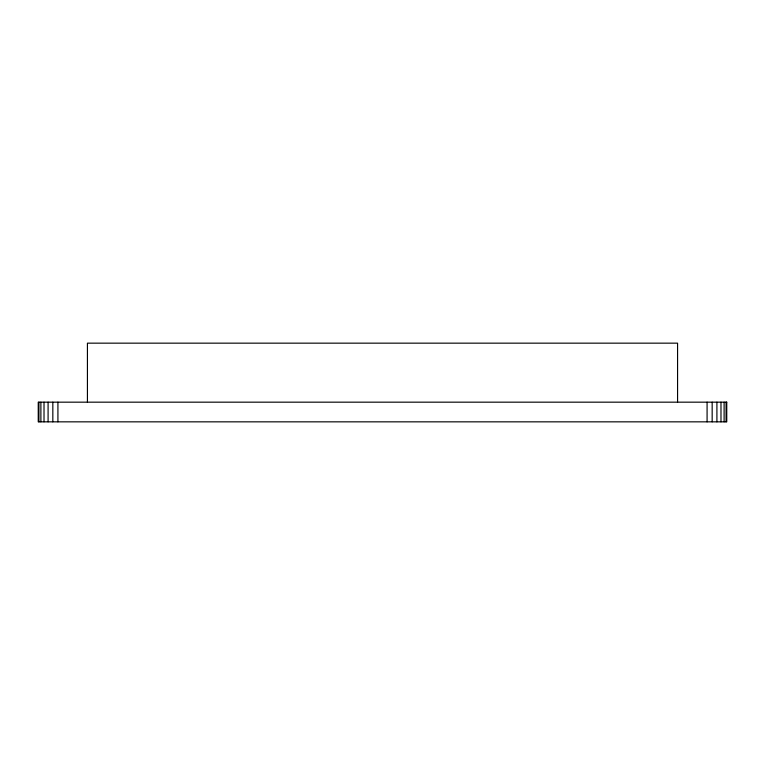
<?xml version="1.0" encoding="UTF-8"?>
<svg xmlns="http://www.w3.org/2000/svg" width="765" height="765" viewBox="0 0 765 765"><rect width="100%" height="100%" fill="white"/><g stroke="black" fill="none" stroke-linecap="round" stroke-linejoin="round"><path stroke-width="1.15" d="M726.081 402.17L726.081 421.84M724.111 402.17L724.111 421.84M720.984 402.17L720.984 421.84M716.91 402.17L716.91 421.84M712.167 402.17L712.167 421.84M707.08 402.17L707.08 421.84M677.57 402.17L677.57 343.16L87.43 343.16L87.43 402.17M57.92 402.17L57.92 421.84M52.833 402.17L52.833 421.84M48.09 402.17L48.09 421.84M44.016 402.17L44.016 421.84M40.889 402.17L40.889 421.84M38.919 402.17L38.919 421.84M726.75 402.17L38.25 402.17L38.25 421.84L726.75 421.84L726.75 402.17"/></g></svg>
